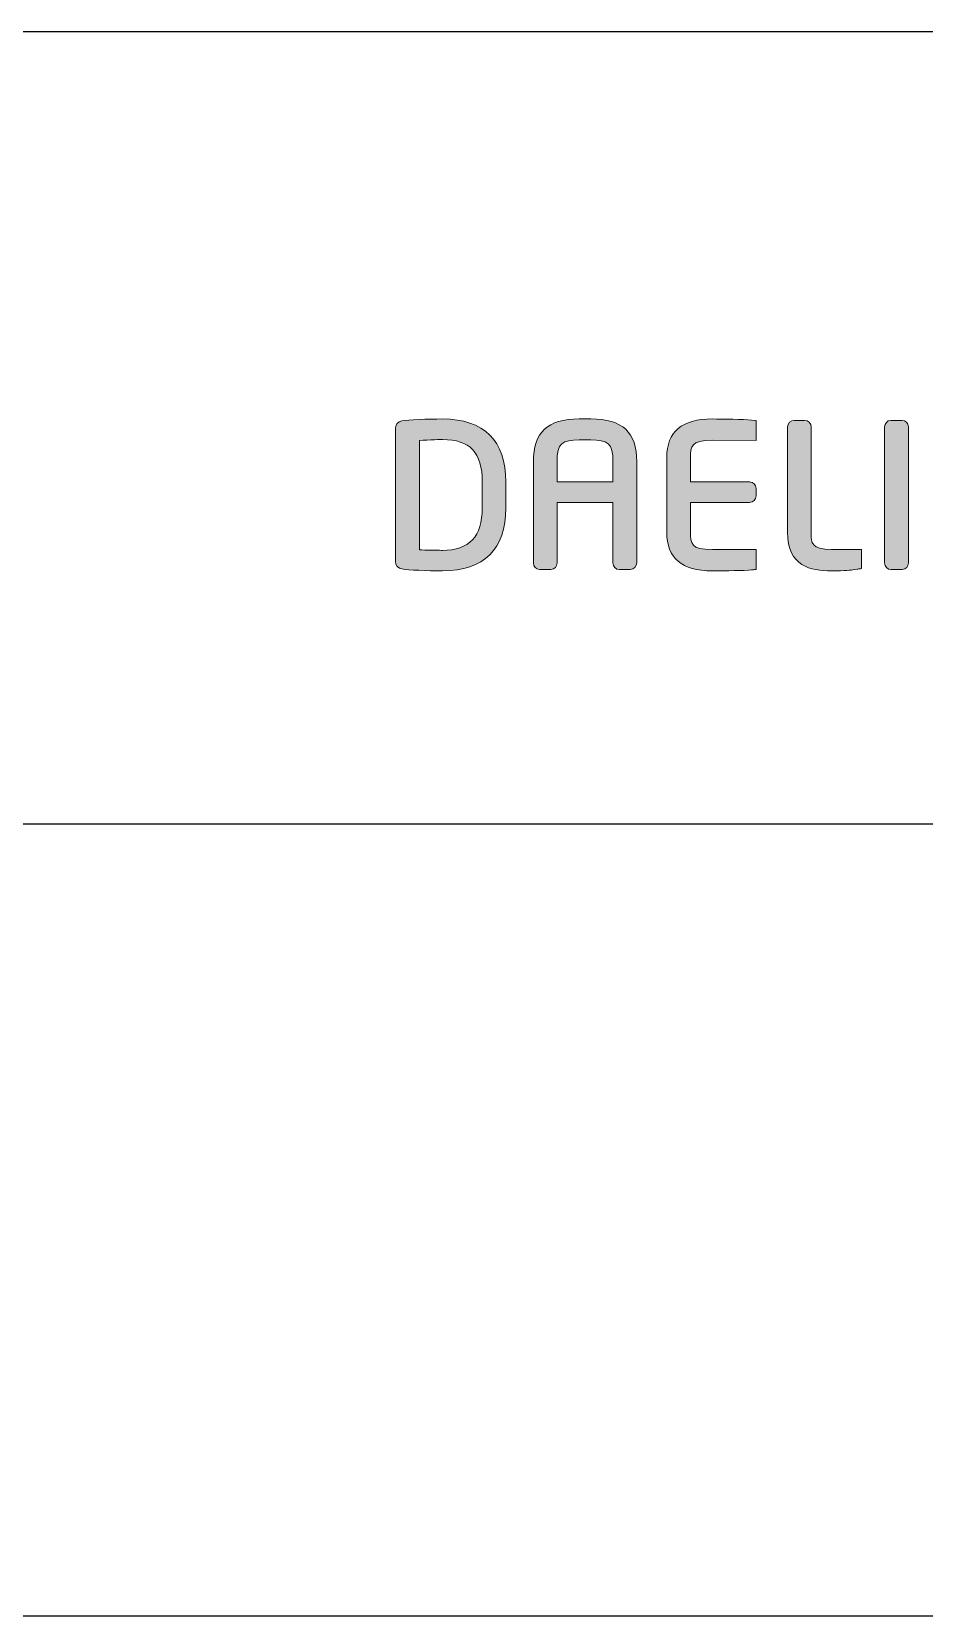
# Model space of a CAD drawing. Extents: x 16296677952 to 16296679688, y -37409618576 to -37409617304.
# Drawn here: x 16296679077.21 to 16296679090.61, y -37409617644.88 to -37409617621.08 of the extents above; entities that cross this region are included whole.
import ezdxf

# ---------------------------------------------------------------- set-up
doc = ezdxf.new("R2010")
doc.units = 0
doc.header["$LTSCALE"] = 10
doc.header["$MEASUREMENT"] = 0
doc.layers.get('0').update_dxf_attribs({"linetype": 'CONTINUOUS'})
doc.layers.add('레이어 1', color=7, linetype='CONTINUOUS', lineweight=0)

msp = doc.modelspace()

# ---------------------------------------------------------------- hatches: boundary and pattern name
at = {"layer": '레이어 1'}
h = msp.add_hatch(color=7, dxfattribs=at)
h.dxf.hatch_style = 2
edge = h.paths.add_edge_path()
edge.add_spline(control_points=[(16296679083.97341, -37409617628.233101), (16296679083.97341, -37409617628.661308), (16296679083.77804, -37409617628.869637), (16296679083.37594, -37409617628.869637), (16296679083.37594, -37409617628.869637), (16296679083.10083, -37409617628.864548), (16296679083.029131, -37409617628.863297), (16296679083.029131, -37409617628.863297), (16296679083.029131, -37409617627.221474), (16296679083.029131, -37409617627.221474), (16296679083.171631, -37409617627.207314), (16296679083.374121, -37409617627.204941), (16296679083.376141, -37409617627.204941), (16296679083.789141, -37409617627.204941), (16296679083.97341, -37409617627.401154), (16296679083.97341, -37409617627.840897), (16296679083.97341, -37409617627.840897), (16296679083.97341, -37409617628.233101), (16296679083.97341, -37409617628.233101)], knot_values=[0, 0, 0, 0, 1, 1, 1, 2, 2, 2, 3, 3, 3, 4, 4, 4, 5, 5, 5, 6, 6, 6, 6], degree=3, periodic=0)
edge = h.paths.add_edge_path()
edge.add_spline(control_points=[(16296679083.37594, -37409617626.896507), (16296679083.152719, -37409617626.896507), (16296679082.86315, -37409617626.910217), (16296679082.76819, -37409617626.925499), (16296679082.708811, -37409617626.935463), (16296679082.670731, -37409617626.979851), (16296679082.670731, -37409617627.038498), (16296679082.670731, -37409617627.038498), (16296679082.670731, -37409617629.035843), (16296679082.670731, -37409617629.035843), (16296679082.670731, -37409617629.097321), (16296679082.709169, -37409617629.140579), (16296679082.77108, -37409617629.149178), (16296679082.860889, -37409617629.164124), (16296679083.149521, -37409617629.177711), (16296679083.37594, -37409617629.177711), (16296679083.99922, -37409617629.177711), (16296679084.328529, -37409617628.850952), (16296679084.328529, -37409617628.233101), (16296679084.328529, -37409617628.233101), (16296679084.328529, -37409617627.840897), (16296679084.328529, -37409617627.840897), (16296679084.328529, -37409617627.223053), (16296679083.99922, -37409617626.896507), (16296679083.37594, -37409617626.896507)], knot_values=[0, 0, 0, 0, 1, 1, 1, 2, 2, 2, 3, 3, 3, 4, 4, 4, 5, 5, 5, 6, 6, 6, 7, 7, 7, 8, 8, 8, 8], degree=3, periodic=0)
h = msp.add_hatch(color=7, dxfattribs=at)
h.dxf.hatch_style = 2
edge = h.paths.add_edge_path()
edge.add_spline(control_points=[(16296679085.936001, -37409617627.838516), (16296679085.936001, -37409617627.838516), (16296679085.095551, -37409617627.838516), (16296679085.095551, -37409617627.838516), (16296679085.095551, -37409617627.807281), (16296679085.095551, -37409617627.538834), (16296679085.095551, -37409617627.538834), (16296679085.095551, -37409617627.258598), (16296679085.17885, -37409617627.211052), (16296679085.428761, -37409617627.211052), (16296679085.428761, -37409617627.211052), (16296679085.603041, -37409617627.211052), (16296679085.603041, -37409617627.211052), (16296679085.85281, -37409617627.211052), (16296679085.936001, -37409617627.258598), (16296679085.936001, -37409617627.538834), (16296679085.936001, -37409617627.538834), (16296679085.936001, -37409617627.807281), (16296679085.936001, -37409617627.838516)], knot_values=[0, 0, 0, 0, 1, 1, 1, 2, 2, 2, 3, 3, 3, 4, 4, 4, 5, 5, 5, 6, 6, 6, 6], degree=3, periodic=0)
edge = h.paths.add_edge_path()
edge.add_spline(control_points=[(16296679085.603041, -37409617626.896507), (16296679085.603041, -37409617626.896507), (16296679085.428761, -37409617626.896507), (16296679085.428761, -37409617626.896507), (16296679084.952669, -37409617626.896507), (16296679084.7404, -37409617627.094543), (16296679084.7404, -37409617627.538834), (16296679084.7404, -37409617627.538834), (16296679084.7404, -37409617629.058723), (16296679084.7404, -37409617629.058723), (16296679084.7404, -37409617629.11216), (16296679084.783819, -37409617629.15744), (16296679084.835079, -37409617629.15744), (16296679084.835079, -37409617629.15744), (16296679085.00135, -37409617629.15744), (16296679085.00135, -37409617629.15744), (16296679085.06028, -37409617629.15744), (16296679085.095551, -37409617629.107399), (16296679085.095551, -37409617629.058723), (16296679085.095551, -37409617629.058723), (16296679085.095551, -37409617628.185333), (16296679085.095551, -37409617628.151253), (16296679085.095551, -37409617628.151253), (16296679085.936001, -37409617628.151253), (16296679085.936001, -37409617628.151253), (16296679085.936001, -37409617628.185333), (16296679085.936001, -37409617629.058723), (16296679085.936001, -37409617629.058723), (16296679085.936001, -37409617629.113167), (16296679085.978939, -37409617629.15744), (16296679086.031839, -37409617629.15744), (16296679086.031839, -37409617629.15744), (16296679086.19607, -37409617629.15744), (16296679086.19607, -37409617629.15744), (16296679086.253639, -37409617629.15744), (16296679086.292391, -37409617629.106377), (16296679086.292391, -37409617629.058723), (16296679086.292391, -37409617629.058723), (16296679086.292391, -37409617627.538834), (16296679086.292391, -37409617627.538834), (16296679086.292391, -37409617627.094543), (16296679086.0797, -37409617626.896507), (16296679085.603041, -37409617626.896507)], knot_values=[0, 0, 0, 0, 1, 1, 1, 2, 2, 2, 3, 3, 3, 4, 4, 4, 5, 5, 5, 6, 6, 6, 7, 7, 7, 8, 8, 8, 9, 9, 9, 10, 10, 10, 11, 11, 11, 12, 12, 12, 13, 13, 13, 14, 14, 14, 14], degree=3, periodic=0)
h = msp.add_hatch(color=7, dxfattribs=at)
h.dxf.hatch_style = 2
edge = h.paths.add_edge_path()
edge.add_spline(control_points=[(16296679086.744061, -37409617627.477348), (16296679086.744061, -37409617627.477348), (16296679086.744061, -37409617628.596207), (16296679086.744061, -37409617628.596207), (16296679086.744061, -37409617628.98761), (16296679086.967621, -37409617629.177711), (16296679087.427641, -37409617629.177711), (16296679087.630699, -37409617629.177711), (16296679087.90707, -37409617629.173981), (16296679088.01758, -37409617629.163673), (16296679088.015989, -37409617629.163673), (16296679088.071159, -37409617629.158348), (16296679088.071159, -37409617629.158348), (16296679088.071159, -37409617629.158348), (16296679088.08713, -37409617629.156769), (16296679088.08713, -37409617629.156769), (16296679088.08713, -37409617629.156769), (16296679088.08713, -37409617628.857407), (16296679088.08713, -37409617628.857407), (16296679088.08713, -37409617628.857407), (16296679087.430161, -37409617628.857407), (16296679087.430161, -37409617628.857407), (16296679087.101021, -37409617628.857407), (16296679087.101021, -37409617628.764572), (16296679087.101021, -37409617628.596207), (16296679087.101021, -37409617628.596207), (16296679087.101021, -37409617628.181587), (16296679087.101021, -37409617628.1492), (16296679087.13484, -37409617628.1492), (16296679087.984119, -37409617628.1492), (16296679087.984119, -37409617628.1492), (16296679088.03974, -37409617628.1492), (16296679088.08506, -37409617628.105049), (16296679088.08506, -37409617628.050697), (16296679088.08506, -37409617628.050697), (16296679088.08506, -37409617627.939743), (16296679088.08506, -37409617627.939743), (16296679088.08506, -37409617627.885063), (16296679088.03974, -37409617627.84079), (16296679087.984119, -37409617627.84079), (16296679087.984119, -37409617627.84079), (16296679087.13484, -37409617627.84079), (16296679087.101021, -37409617627.84079), (16296679087.101021, -37409617627.808632), (16296679087.101021, -37409617627.477348), (16296679087.101021, -37409617627.477348), (16296679087.101021, -37409617627.309212), (16296679087.101021, -37409617627.216591), (16296679087.430161, -37409617627.216591), (16296679087.430161, -37409617627.216591), (16296679088.08687, -37409617627.2192), (16296679088.08687, -37409617627.2192), (16296679088.08687, -37409617627.2192), (16296679088.08687, -37409617626.921654), (16296679088.08687, -37409617626.921654), (16296679088.08687, -37409617626.921654), (16296679088.01721, -37409617626.914177), (16296679088.01721, -37409617626.914177), (16296679087.888, -37409617626.902519), (16296679087.591749, -37409617626.896507), (16296679087.427641, -37409617626.896507), (16296679086.967621, -37409617626.896507), (16296679086.744061, -37409617627.086388), (16296679086.744061, -37409617627.477348)], knot_values=[0, 0, 0, 0, 1, 1, 1, 2, 2, 2, 3, 3, 3, 4, 4, 4, 5, 5, 5, 6, 6, 6, 7, 7, 7, 8, 8, 8, 9, 9, 9, 10, 10, 10, 11, 11, 11, 12, 12, 12, 13, 13, 13, 14, 14, 14, 15, 15, 15, 16, 16, 16, 17, 17, 17, 18, 18, 18, 19, 19, 19, 20, 20, 20, 21, 21, 21, 21], degree=3, periodic=0)
h = msp.add_hatch(color=7, dxfattribs=at)
h.dxf.hatch_style = 2
edge = h.paths.add_edge_path()
edge.add_spline(control_points=[(16296679088.65748, -37409617626.916786), (16296679088.60251, -37409617626.916786), (16296679088.55592, -37409617626.962196), (16296679088.55592, -37409617627.016083), (16296679088.55592, -37409617627.016083), (16296679088.55592, -37409617628.596207), (16296679088.55592, -37409617628.596207), (16296679088.55592, -37409617629.111473), (16296679088.907591, -37409617629.177711), (16296679089.21373, -37409617629.177711), (16296679089.43837, -37409617629.177711), (16296679089.496, -37409617629.168198), (16296679089.562519, -37409617629.157097), (16296679089.562519, -37409617629.157097), (16296679089.601299, -37409617629.150993), (16296679089.601299, -37409617629.150993), (16296679089.600731, -37409617629.151222), (16296679089.652639, -37409617629.144768), (16296679089.652639, -37409617629.144768), (16296679089.652639, -37409617629.144768), (16296679089.668039, -37409617629.142723), (16296679089.668039, -37409617629.142723), (16296679089.668039, -37409617629.142723), (16296679089.668039, -37409617628.857407), (16296679089.668039, -37409617628.857407), (16296679089.668039, -37409617628.857407), (16296679089.217131, -37409617628.857407), (16296679089.217131, -37409617628.857407), (16296679088.912121, -37409617628.857407), (16296679088.912121, -37409617628.742264), (16296679088.912121, -37409617628.630524), (16296679088.912121, -37409617628.630524), (16296679088.912121, -37409617627.016083), (16296679088.912121, -37409617627.016083), (16296679088.912121, -37409617626.962196), (16296679088.865919, -37409617626.916786), (16296679088.811119, -37409617626.916786), (16296679088.811119, -37409617626.916786), (16296679088.65748, -37409617626.916786), (16296679088.65748, -37409617626.916786)], knot_values=[0, 0, 0, 0, 1, 1, 1, 2, 2, 2, 3, 3, 3, 4, 4, 4, 5, 5, 5, 6, 6, 6, 7, 7, 7, 8, 8, 8, 9, 9, 9, 10, 10, 10, 11, 11, 11, 12, 12, 12, 13, 13, 13, 13], degree=3, periodic=0)
h = msp.add_hatch(color=7, dxfattribs=at)
h.dxf.hatch_style = 2
edge = h.paths.add_edge_path()
edge.add_spline(control_points=[(16296679090.10887, -37409617626.916786), (16296679090.04954, -37409617626.916786), (16296679090.014099, -37409617626.965813), (16296679090.014099, -37409617627.013138), (16296679090.014099, -37409617627.013138), (16296679090.014099, -37409617629.058723), (16296679090.014099, -37409617629.058723), (16296679090.014099, -37409617629.113167), (16296679090.056681, -37409617629.15744), (16296679090.10887, -37409617629.15744), (16296679090.10887, -37409617629.15744), (16296679090.274851, -37409617629.15744), (16296679090.274851, -37409617629.15744), (16296679090.33429, -37409617629.15744), (16296679090.369789, -37409617629.107399), (16296679090.369789, -37409617629.058723), (16296679090.369789, -37409617629.058723), (16296679090.369789, -37409617627.013138), (16296679090.369789, -37409617627.013138), (16296679090.369789, -37409617626.959129), (16296679090.32818, -37409617626.916786), (16296679090.274851, -37409617626.916786), (16296679090.274851, -37409617626.916786), (16296679090.10887, -37409617626.916786), (16296679090.10887, -37409617626.916786)], knot_values=[0, 0, 0, 0, 1, 1, 1, 2, 2, 2, 3, 3, 3, 4, 4, 4, 5, 5, 5, 6, 6, 6, 7, 7, 7, 8, 8, 8, 8], degree=3, periodic=0)

# ---------------------------------------------------------------- linework, layer by layer
for p, q in [((16296679103.701241, -37409617621.079514), (16296678739.701241, -37409617621.079514)), ((16296679103.701241, -37409617632.97953), (16296678739.701241, -37409617632.979523)), ((16296679103.701241, -37409617644.879517), (16296678739.701241, -37409617644.879517))]:
    msp.add_line(p, q)
at = {"layer": '레이어 1', "color": 7}
for points, knots in [([(16296679083.37594, -37409617626.896507), (16296679083.152719, -37409617626.896507), (16296679082.86315, -37409617626.910217), (16296679082.76819, -37409617626.925499), (16296679082.708811, -37409617626.935463), (16296679082.670731, -37409617626.979851), (16296679082.670731, -37409617627.038498), (16296679082.670731, -37409617627.038498), (16296679082.670731, -37409617629.035843), (16296679082.670731, -37409617629.035843), (16296679082.670731, -37409617629.097321), (16296679082.709169, -37409617629.140579), (16296679082.77108, -37409617629.149178), (16296679082.860889, -37409617629.164124), (16296679083.149521, -37409617629.177711), (16296679083.37594, -37409617629.177711), (16296679083.99922, -37409617629.177711), (16296679084.328529, -37409617628.850952), (16296679084.328529, -37409617628.233101), (16296679084.328529, -37409617628.233101), (16296679084.328529, -37409617627.840897), (16296679084.328529, -37409617627.840897), (16296679084.328529, -37409617627.223053), (16296679083.99922, -37409617626.896507), (16296679083.37594, -37409617626.896507)], [0, 0, 0, 0, 1, 1, 1, 2, 2, 2, 3, 3, 3, 4, 4, 4, 5, 5, 5, 6, 6, 6, 7, 7, 7, 8, 8, 8, 8]), ([(16296679085.603041, -37409617626.896507), (16296679085.603041, -37409617626.896507), (16296679085.428761, -37409617626.896507), (16296679085.428761, -37409617626.896507), (16296679084.952669, -37409617626.896507), (16296679084.7404, -37409617627.094543), (16296679084.7404, -37409617627.538834), (16296679084.7404, -37409617627.538834), (16296679084.7404, -37409617629.058723), (16296679084.7404, -37409617629.058723), (16296679084.7404, -37409617629.11216), (16296679084.783819, -37409617629.15744), (16296679084.835079, -37409617629.15744), (16296679084.835079, -37409617629.15744), (16296679085.00135, -37409617629.15744), (16296679085.00135, -37409617629.15744), (16296679085.06028, -37409617629.15744), (16296679085.095551, -37409617629.107399), (16296679085.095551, -37409617629.058723), (16296679085.095551, -37409617629.058723), (16296679085.095551, -37409617628.185333), (16296679085.095551, -37409617628.151253), (16296679085.095551, -37409617628.151253), (16296679085.936001, -37409617628.151253), (16296679085.936001, -37409617628.151253), (16296679085.936001, -37409617628.185333), (16296679085.936001, -37409617629.058723), (16296679085.936001, -37409617629.058723), (16296679085.936001, -37409617629.113167), (16296679085.978939, -37409617629.15744), (16296679086.031839, -37409617629.15744), (16296679086.031839, -37409617629.15744), (16296679086.19607, -37409617629.15744), (16296679086.19607, -37409617629.15744), (16296679086.253639, -37409617629.15744), (16296679086.292391, -37409617629.106377), (16296679086.292391, -37409617629.058723), (16296679086.292391, -37409617629.058723), (16296679086.292391, -37409617627.538834), (16296679086.292391, -37409617627.538834), (16296679086.292391, -37409617627.094543), (16296679086.0797, -37409617626.896507), (16296679085.603041, -37409617626.896507)], [0, 0, 0, 0, 1, 1, 1, 2, 2, 2, 3, 3, 3, 4, 4, 4, 5, 5, 5, 6, 6, 6, 7, 7, 7, 8, 8, 8, 9, 9, 9, 10, 10, 10, 11, 11, 11, 12, 12, 12, 13, 13, 13, 14, 14, 14, 14]), ([(16296679086.744061, -37409617627.477348), (16296679086.744061, -37409617627.477348), (16296679086.744061, -37409617628.596207), (16296679086.744061, -37409617628.596207), (16296679086.744061, -37409617628.98761), (16296679086.967621, -37409617629.177711), (16296679087.427641, -37409617629.177711), (16296679087.630699, -37409617629.177711), (16296679087.90707, -37409617629.173981), (16296679088.01758, -37409617629.163673), (16296679088.015989, -37409617629.163673), (16296679088.071159, -37409617629.158348), (16296679088.071159, -37409617629.158348), (16296679088.071159, -37409617629.158348), (16296679088.08713, -37409617629.156769), (16296679088.08713, -37409617629.156769), (16296679088.08713, -37409617629.156769), (16296679088.08713, -37409617628.857407), (16296679088.08713, -37409617628.857407), (16296679088.08713, -37409617628.857407), (16296679087.430161, -37409617628.857407), (16296679087.430161, -37409617628.857407), (16296679087.101021, -37409617628.857407), (16296679087.101021, -37409617628.764572), (16296679087.101021, -37409617628.596207), (16296679087.101021, -37409617628.596207), (16296679087.101021, -37409617628.181587), (16296679087.101021, -37409617628.1492), (16296679087.13484, -37409617628.1492), (16296679087.984119, -37409617628.1492), (16296679087.984119, -37409617628.1492), (16296679088.03974, -37409617628.1492), (16296679088.08506, -37409617628.105049), (16296679088.08506, -37409617628.050697), (16296679088.08506, -37409617628.050697), (16296679088.08506, -37409617627.939743), (16296679088.08506, -37409617627.939743), (16296679088.08506, -37409617627.885063), (16296679088.03974, -37409617627.84079), (16296679087.984119, -37409617627.84079), (16296679087.984119, -37409617627.84079), (16296679087.13484, -37409617627.84079), (16296679087.101021, -37409617627.84079), (16296679087.101021, -37409617627.808632), (16296679087.101021, -37409617627.477348), (16296679087.101021, -37409617627.477348), (16296679087.101021, -37409617627.309212), (16296679087.101021, -37409617627.216591), (16296679087.430161, -37409617627.216591), (16296679087.430161, -37409617627.216591), (16296679088.08687, -37409617627.2192), (16296679088.08687, -37409617627.2192), (16296679088.08687, -37409617627.2192), (16296679088.08687, -37409617626.921654), (16296679088.08687, -37409617626.921654), (16296679088.08687, -37409617626.921654), (16296679088.01721, -37409617626.914177), (16296679088.01721, -37409617626.914177), (16296679087.888, -37409617626.902519), (16296679087.591749, -37409617626.896507), (16296679087.427641, -37409617626.896507), (16296679086.967621, -37409617626.896507), (16296679086.744061, -37409617627.086388), (16296679086.744061, -37409617627.477348)], [0, 0, 0, 0, 1, 1, 1, 2, 2, 2, 3, 3, 3, 4, 4, 4, 5, 5, 5, 6, 6, 6, 7, 7, 7, 8, 8, 8, 9, 9, 9, 10, 10, 10, 11, 11, 11, 12, 12, 12, 13, 13, 13, 14, 14, 14, 15, 15, 15, 16, 16, 16, 17, 17, 17, 18, 18, 18, 19, 19, 19, 20, 20, 20, 21, 21, 21, 21]), ([(16296679088.65748, -37409617626.916786), (16296679088.60251, -37409617626.916786), (16296679088.55592, -37409617626.962196), (16296679088.55592, -37409617627.016083), (16296679088.55592, -37409617627.016083), (16296679088.55592, -37409617628.596207), (16296679088.55592, -37409617628.596207), (16296679088.55592, -37409617629.111473), (16296679088.907591, -37409617629.177711), (16296679089.21373, -37409617629.177711), (16296679089.43837, -37409617629.177711), (16296679089.496, -37409617629.168198), (16296679089.562519, -37409617629.157097), (16296679089.562519, -37409617629.157097), (16296679089.601299, -37409617629.150993), (16296679089.601299, -37409617629.150993), (16296679089.600731, -37409617629.151222), (16296679089.652639, -37409617629.144768), (16296679089.652639, -37409617629.144768), (16296679089.652639, -37409617629.144768), (16296679089.668039, -37409617629.142723), (16296679089.668039, -37409617629.142723), (16296679089.668039, -37409617629.142723), (16296679089.668039, -37409617628.857407), (16296679089.668039, -37409617628.857407), (16296679089.668039, -37409617628.857407), (16296679089.217131, -37409617628.857407), (16296679089.217131, -37409617628.857407), (16296679088.912121, -37409617628.857407), (16296679088.912121, -37409617628.742264), (16296679088.912121, -37409617628.630524), (16296679088.912121, -37409617628.630524), (16296679088.912121, -37409617627.016083), (16296679088.912121, -37409617627.016083), (16296679088.912121, -37409617626.962196), (16296679088.865919, -37409617626.916786), (16296679088.811119, -37409617626.916786), (16296679088.811119, -37409617626.916786), (16296679088.65748, -37409617626.916786), (16296679088.65748, -37409617626.916786)], [0, 0, 0, 0, 1, 1, 1, 2, 2, 2, 3, 3, 3, 4, 4, 4, 5, 5, 5, 6, 6, 6, 7, 7, 7, 8, 8, 8, 9, 9, 9, 10, 10, 10, 11, 11, 11, 12, 12, 12, 13, 13, 13, 13]), ([(16296679090.10887, -37409617626.916786), (16296679090.04954, -37409617626.916786), (16296679090.014099, -37409617626.965813), (16296679090.014099, -37409617627.013138), (16296679090.014099, -37409617627.013138), (16296679090.014099, -37409617629.058723), (16296679090.014099, -37409617629.058723), (16296679090.014099, -37409617629.113167), (16296679090.056681, -37409617629.15744), (16296679090.10887, -37409617629.15744), (16296679090.10887, -37409617629.15744), (16296679090.274851, -37409617629.15744), (16296679090.274851, -37409617629.15744), (16296679090.33429, -37409617629.15744), (16296679090.369789, -37409617629.107399), (16296679090.369789, -37409617629.058723), (16296679090.369789, -37409617629.058723), (16296679090.369789, -37409617627.013138), (16296679090.369789, -37409617627.013138), (16296679090.369789, -37409617626.959129), (16296679090.32818, -37409617626.916786), (16296679090.274851, -37409617626.916786), (16296679090.274851, -37409617626.916786), (16296679090.10887, -37409617626.916786), (16296679090.10887, -37409617626.916786)], [0, 0, 0, 0, 1, 1, 1, 2, 2, 2, 3, 3, 3, 4, 4, 4, 5, 5, 5, 6, 6, 6, 7, 7, 7, 8, 8, 8, 8]), ([(16296679083.97341, -37409617628.233101), (16296679083.97341, -37409617628.661308), (16296679083.77804, -37409617628.869637), (16296679083.37594, -37409617628.869637), (16296679083.37594, -37409617628.869637), (16296679083.10083, -37409617628.864548), (16296679083.029131, -37409617628.863297), (16296679083.029131, -37409617628.863297), (16296679083.029131, -37409617627.221474), (16296679083.029131, -37409617627.221474), (16296679083.171631, -37409617627.207314), (16296679083.374121, -37409617627.204941), (16296679083.376141, -37409617627.204941), (16296679083.789141, -37409617627.204941), (16296679083.97341, -37409617627.401154), (16296679083.97341, -37409617627.840897), (16296679083.97341, -37409617627.840897), (16296679083.97341, -37409617628.233101), (16296679083.97341, -37409617628.233101)], [0, 0, 0, 0, 1, 1, 1, 2, 2, 2, 3, 3, 3, 4, 4, 4, 5, 5, 5, 6, 6, 6, 6]), ([(16296679085.936001, -37409617627.838516), (16296679085.936001, -37409617627.838516), (16296679085.095551, -37409617627.838516), (16296679085.095551, -37409617627.838516), (16296679085.095551, -37409617627.807281), (16296679085.095551, -37409617627.538834), (16296679085.095551, -37409617627.538834), (16296679085.095551, -37409617627.258598), (16296679085.17885, -37409617627.211052), (16296679085.428761, -37409617627.211052), (16296679085.428761, -37409617627.211052), (16296679085.603041, -37409617627.211052), (16296679085.603041, -37409617627.211052), (16296679085.85281, -37409617627.211052), (16296679085.936001, -37409617627.258598), (16296679085.936001, -37409617627.538834), (16296679085.936001, -37409617627.538834), (16296679085.936001, -37409617627.807281), (16296679085.936001, -37409617627.838516)], [0, 0, 0, 0, 1, 1, 1, 2, 2, 2, 3, 3, 3, 4, 4, 4, 5, 5, 5, 6, 6, 6, 6])]:
    msp.add_open_spline(points, degree=3, knots=knots, dxfattribs=at)

doc.saveas('drawing.dxf')
